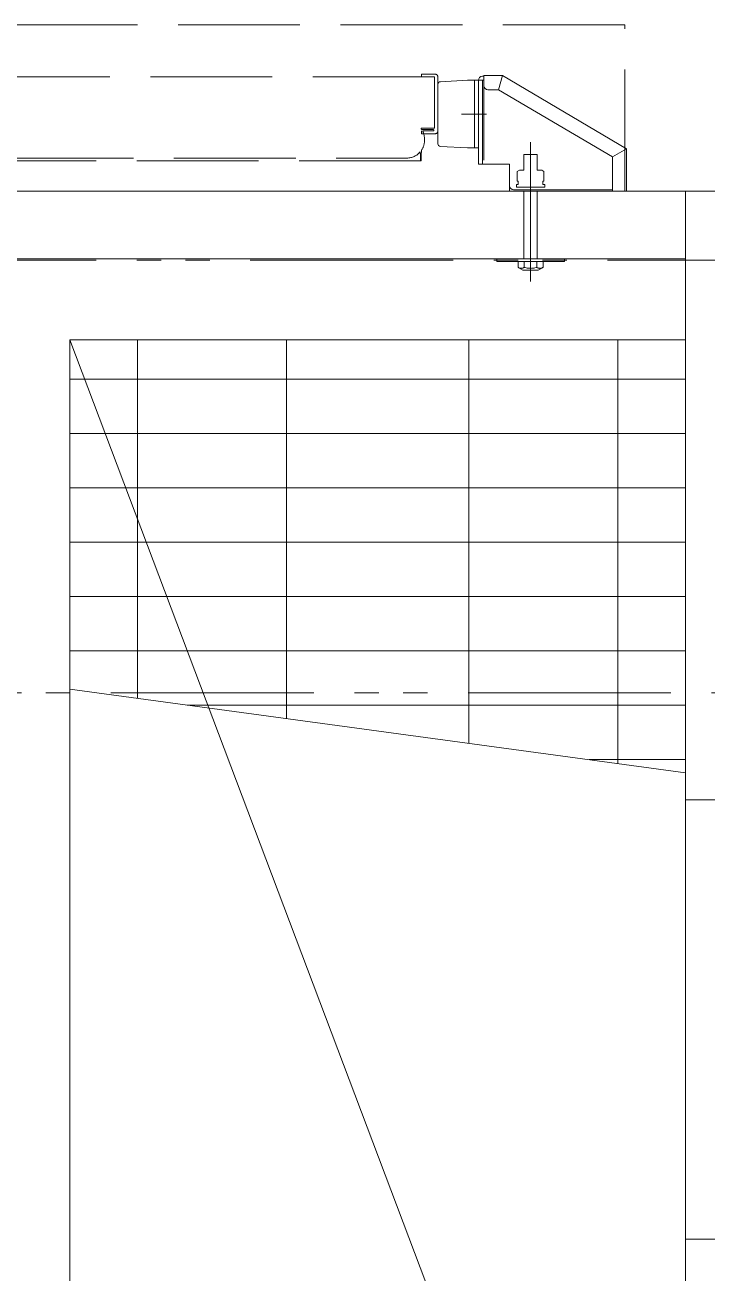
# Model space of a CAD drawing. Units: millimetres at full size. Extents: x -12803 to 120774, y -9413 to 101127.
# Drawn here: x 87762 to 88266, y 11122 to 12045 of the extents above; entities that cross this region are included whole.
import ezdxf

# ---------------------------------------------------------------- set-up
doc = ezdxf.new("R2010")
doc.units = ezdxf.units.MM
doc.header["$LTSCALE"] = 30
for name, pattern in [('DASHED3', [4, 3, -1]), ('DOUBLE_CHAIN1', [8.8, 5, -1, 0.6, -0.6, 0.6, -1]), ('LONG_CHAIN', [21, 18, -1, 1, -1])]:
    doc.linetypes.add(name, pattern=pattern)
doc.layers.add('0-0_NoName', color=7, linetype='Continuous')
for name, color, linetype, lineweight in [('0-E_AIHO48-厨房機器既設品', 7, 'Continuous', 15), ('1-1_AIHO20-排水溝', 7, 'Continuous', 15), ('2-0_通芯', 7, 'DOUBLE_CHAIN1', 15), ('2-2_間仕切り芯', 7, 'DOUBLE_CHAIN1', 15), ('3-3_AIHO30-厨房機器', 7, 'Continuous', 15)]:
    doc.layers.add(name, color=color, linetype=linetype, lineweight=lineweight)

# ---------------------------------------------------------------- blocks, each defined once
blk = doc.blocks.new('グループ部品-732')
at = {"layer": '0-E_AIHO48-厨房機器既設品'}
for p, q in [((87795.36, 11812.41), (87795.36, 10607.41)), ((88250.36, 11812.41), (87795.36, 11812.41)), ((87795.36, 11812.41), (88250.36, 10607.41)), ((88250.36, 11812.41), (87795.36, 11812.41)), ((87845.36, 11547.34), (87845.36, 11812.41)), ((87955.36, 11532.2), (87955.36, 11812.41)), ((88090.36, 11514.32), (88090.36, 11812.41)), ((88200.36, 11499.18), (88200.36, 11812.41)), ((88250.36, 10607.41), (88250.36, 11812.41)), ((88250.36, 10607.41), (88250.36, 11812.41)), ((87795.36, 11783.48), (88250.36, 11783.48)), ((87795.36, 11743.28), (88250.36, 11743.28)), ((87795.36, 11703.08), (88250.36, 11703.08)), ((87795.36, 11662.88), (88250.36, 11662.88)), ((87795.36, 11622.68), (88250.36, 11622.68)), ((87795.36, 11582.48), (88250.36, 11582.48)), ((87795.36, 11554.22), (88250.36, 11492.3)), ((87882.11, 11542.28), (88250.36, 11542.28)), ((88179.26, 11502.08), (88250.36, 11502.08))]:
    blk.add_line(p, q, dxfattribs=at)
at = {"layer": '1-1_AIHO20-排水溝'}
for q in [(87075.36, 11922.41), (89450.36, 11922.41)]:
    blk.add_line((88250.36, 11922.41), q, dxfattribs=at)
at = {"layer": '2-0_通芯'}
blk.add_line((74361.66, 11551.41), (120774.36, 11551.41), dxfattribs=at)
at = {"layer": '2-2_間仕切り芯'}
blk.add_line((83968.72, 11871.41), (92121.08, 11871.41), dxfattribs=at)
at = {"layer": '3-3_AIHO30-厨房機器', "linetype": 'DASHED3'}
for p, q in [((88205.44, 12045.31), (86093.44, 12045.31)), ((88205.44, 11922.41), (88205.44, 12045.31)), ((88064.86, 12006.91), (87131.86, 12006.91)), ((88064.86, 12006.91), (88064.86, 11968.91)), ((88067.36, 12006.91), (88067.36, 11966.91)), ((88100.36, 11942.41), (88100.36, 12004.41)), ((88055, 11968.91), (88064.86, 11968.91)), ((88055.36, 11966.91), (88055.36, 11964.91)), ((88055.36, 11964.91), (88065.36, 11964.91)), ((88063.96, 11967.91), (88055.71, 11967.91)), ((88056.16, 11966.91), (88063.96, 11966.91)), ((88057.46, 11960.81), (88057.46, 11959.91)), ((88055.28, 11952.71), (88055.03, 11948.71)), ((88054.78, 11944.91), (87141.93, 11944.91)), ((87152.26, 11946.91), (88044.46, 11946.91)), ((88054.53, 11948.71), (88054.36, 11951.48)), ((88054.53, 11945.16), (88054.53, 11948.71)), ((88055.03, 11945.16), (88055.03, 11948.71)), ((88130.86, 11949.41), (88130.86, 11937.91)), ((88140.86, 11949.41), (88130.86, 11949.41)), ((88140.86, 11949.41), (88140.86, 11937.91)), ((88127.61, 11937.91), (88130.86, 11937.91)), ((88140.86, 11937.91), (88144.11, 11937.91)), ((88125.36, 11925.41), (88125.36, 11927.41)), ((88126.66, 11927.41), (88125.36, 11927.41)), ((88146.36, 11925.41), (88125.36, 11925.41)), ((88126.04, 11929.91), (88126.66, 11929.91)), ((88126.66, 11927.41), (88126.66, 11929.91)), ((88145.06, 11927.41), (88145.06, 11929.91)), ((88145.06, 11929.91), (88145.67, 11929.91)), ((88146.36, 11927.41), (88145.06, 11927.41)), ((88146.36, 11927.41), (88146.36, 11925.41)), ((88205.44, 11922.41), (86093.44, 11922.41))]:
    blk.add_line(p, q, dxfattribs=at)
at = {"layer": '3-3_AIHO30-厨房機器'}
for p, q in [((88100.36, 12007.41), (88101.36, 12007.41)), ((88115.12, 12007.91), (88112.26, 11997.41)), ((88206.86, 11953.7), (88115.12, 12007.91)), ((88067.36, 11957.46), (88067.36, 12001.36)), ((88089.36, 12004.41), (88069.25, 12003.36)), ((88097.36, 12004.41), (88089.36, 12004.41)), ((88094.36, 11954.41), (88094.36, 12004.41)), ((88097.36, 11942.41), (88097.36, 12004.41)), ((88097.59, 12004.41), (88101.36, 12004.41)), ((88104.36, 11997.41), (88112.26, 11997.41)), ((88196.36, 11947.7), (88112.26, 11997.41)), ((88196.36, 11947.7), (88206.86, 11953.7)), ((88206.86, 11922.41), (88206.86, 11953.7)), ((88097.36, 11942.41), (88120.36, 11942.41)), ((88120.36, 11922.41), (88120.36, 11942.41)), ((88135.86, 11855.52), (88135.86, 11950.13)), ((88196.36, 11922.41), (88196.36, 11947.7)), ((88217.44, 11922.41), (87146.36, 11922.41)), ((88123.36, 11923.41), (88196.36, 11923.41)), ((88130.86, 11922.41), (88130.86, 11872.41)), ((88140.86, 11922.41), (88140.86, 11872.41)), ((88250.36, 11872.41), (87125.96, 11872.41)), ((88110.86, 11870.41), (88110.86, 11872.41)), ((88160.86, 11870.41), (88110.86, 11870.41)), ((88126.62, 11870.41), (88126.62, 11866.06)), ((88131.24, 11870.41), (88131.24, 11866.06)), ((88140.47, 11870.41), (88140.47, 11866.06)), ((88145.09, 11870.41), (88145.09, 11866.06)), ((88160.86, 11872.41), (88160.86, 11870.41)), ((88160.86, 11870.41), (88160.86, 11872.41)), ((88141.54, 11864.01), (88145.09, 11866.06)), ((88250.36, 11472.41), (88350.36, 11472.41)), ((88250.36, 11147.41), (88350.36, 11147.41))]:
    blk.add_line(p, q, dxfattribs=at)
at = {"layer": '3-3_AIHO30-厨房機器', "linetype": 'LONG_CHAIN'}
for p, q in [((88103.27, 11979.41), (88084.92, 11979.41)), ((88135.86, 11859.16), (88135.86, 11958.61)), ((88135.86, 11932.91), (88135.86, 11862.67))]:
    blk.add_line(p, q, dxfattribs=at)
at = {"layer": '3-3_AIHO30-厨房機器', "linetype": 'DASHED3'}
for points in [[(88065.36, 12008.91), (88055.36, 12008.91), (88055.36, 12006.91)], [(88126.04, 11929.91), (88126.04, 11937.01), (88127.61, 11937.91)], [(88145.67, 11929.91), (88145.67, 11937.01), (88144.11, 11937.91)]]:
    blk.add_lwpolyline(points, dxfattribs=at)
at = {"layer": '3-3_AIHO30-厨房機器'}
for points in [[(88101.36, 11945.41), (88101.36, 12007.91), (88115.12, 12007.91)], [(88097.36, 11954.41), (88089.36, 11954.41), (88069.25, 11955.46)], [(88250.36, 11922.41), (85600.36, 11922.41), (85600.36, 11097.41), (85050.36, 11097.41), (85050.36, 8897.41), (88250.36, 8897.41)], [(88110.86, 11872.41), (88110.86, 11870.41), (88160.86, 11870.41)], [(88141.54, 11864.01), (88130.17, 11864.01), (88126.62, 11866.06)], [(88131.24, 11866.06), (88130.95, 11865.91), (88130.55, 11865.71), (88130.22, 11865.58), (88129.9, 11865.48), (88129.58, 11865.41), (88129.25, 11865.36), (88128.93, 11865.34), (88128.6, 11865.36), (88128.27, 11865.41), (88127.96, 11865.48), (88127.64, 11865.58), (88127.3, 11865.71), (88126.9, 11865.91), (88126.62, 11866.06)], [(88140.47, 11866.06), (88139.9, 11865.91), (88139.11, 11865.71), (88138.43, 11865.58), (88137.8, 11865.48), (88137.16, 11865.41), (88136.5, 11865.36), (88135.86, 11865.34), (88135.21, 11865.36), (88134.55, 11865.41), (88133.91, 11865.48), (88133.28, 11865.58), (88132.6, 11865.71), (88131.81, 11865.91), (88131.24, 11866.06)], [(88145.09, 11866.06), (88144.81, 11865.91), (88144.41, 11865.71), (88144.08, 11865.58), (88143.76, 11865.48), (88143.44, 11865.41), (88143.11, 11865.36), (88142.78, 11865.34), (88142.46, 11865.36), (88142.13, 11865.41), (88141.81, 11865.48), (88141.49, 11865.58), (88141.16, 11865.71), (88140.76, 11865.91), (88140.47, 11866.06)]]:
    blk.add_lwpolyline(points, dxfattribs=at)
blk.add_lwpolyline([(88250.36, 11922.41), (90750.36, 11922.41), (90750.36, 11097.41), (91530.36, 11097.41), (91530.36, 8897.41), (88250.36, 8897.41)], close=True, dxfattribs=at)
at = {"layer": '3-3_AIHO30-厨房機器', "linetype": 'DASHED3'}
for centre, radius, start, end in [((88065.36, 12006.91), 2, 0, 90), ((88055.71, 11968.66), 0.75, 160.52878, 270), ((88042.46, 11960.81), 15, 0, 23.99561), ((88063.96, 11967.41), 0.5, 270, 90), ((88065.36, 11966.91), 2, 270, 0), ((88044.46, 11959.91), 13, 326.35835, 0), ((88044.46, 11959.91), 13, 270, 319.59506), ((88054.78, 11945.16), 0.25, 179.99998, 0)]:
    blk.add_arc(centre, radius, start, end, dxfattribs=at)
at = {"layer": '3-3_AIHO30-厨房機器'}
for centre, radius, start, end in [((88100.36, 12004.41), 3, 90, 180), ((88069.36, 12001.36), 2, 93, 180), ((88104.36, 12000.41), 3, 180, 270), ((88069.36, 11957.46), 2, 180, 267), ((88123.36, 11926.41), 3, 180, 270)]:
    blk.add_arc(centre, radius, start, end, dxfattribs=at)
blk = doc.blocks.new('グループ部品-763')
at = {"layer": '0-E_AIHO48-厨房機器既設品'}
for p, q in [((87795.36, 11812.41), (87795.36, 10607.41)), ((88250.36, 11812.41), (87795.36, 11812.41)), ((87795.36, 11812.41), (88250.36, 10607.41)), ((88250.36, 11812.41), (87795.36, 11812.41)), ((87845.36, 11547.34), (87845.36, 11812.41)), ((87955.36, 11532.2), (87955.36, 11812.41)), ((88090.36, 11514.32), (88090.36, 11812.41)), ((88200.36, 11499.18), (88200.36, 11812.41)), ((88250.36, 10607.41), (88250.36, 11812.41)), ((88250.36, 10607.41), (88250.36, 11812.41)), ((87795.36, 11783.48), (88250.36, 11783.48)), ((87795.36, 11743.28), (88250.36, 11743.28)), ((87795.36, 11703.08), (88250.36, 11703.08)), ((87795.36, 11662.88), (88250.36, 11662.88)), ((87795.36, 11622.68), (88250.36, 11622.68)), ((87795.36, 11582.48), (88250.36, 11582.48)), ((87795.36, 11554.22), (88250.36, 11492.3)), ((87882.11, 11542.28), (88250.36, 11542.28)), ((88179.26, 11502.08), (88250.36, 11502.08))]:
    blk.add_line(p, q, dxfattribs=at)
at = {"layer": '1-1_AIHO20-排水溝'}
for q in [(87075.36, 11922.41), (89450.36, 11922.41)]:
    blk.add_line((88250.36, 11922.41), q, dxfattribs=at)
at = {"layer": '3-3_AIHO30-厨房機器', "linetype": 'DASHED3'}
for p, q in [((88205.44, 12045.31), (86093.44, 12045.31)), ((88205.44, 11922.41), (88205.44, 12045.31)), ((88064.86, 12006.91), (87131.86, 12006.91)), ((88064.86, 12006.91), (88064.86, 11968.91)), ((88067.36, 12006.91), (88067.36, 11966.91)), ((88100.36, 11942.41), (88100.36, 12004.41)), ((88055, 11968.91), (88064.86, 11968.91)), ((88055.36, 11966.91), (88055.36, 11964.91)), ((88055.36, 11964.91), (88065.36, 11964.91)), ((88063.96, 11967.91), (88055.71, 11967.91)), ((88056.16, 11966.91), (88063.96, 11966.91)), ((88057.46, 11960.81), (88057.46, 11959.91)), ((88055.28, 11952.71), (88055.03, 11948.71)), ((88054.78, 11944.91), (87141.93, 11944.91)), ((87152.26, 11946.91), (88044.46, 11946.91)), ((88054.53, 11948.71), (88054.36, 11951.48)), ((88054.53, 11945.16), (88054.53, 11948.71)), ((88055.03, 11945.16), (88055.03, 11948.71)), ((88130.86, 11949.41), (88130.86, 11937.91)), ((88140.86, 11949.41), (88130.86, 11949.41)), ((88140.86, 11949.41), (88140.86, 11937.91)), ((88127.61, 11937.91), (88130.86, 11937.91)), ((88140.86, 11937.91), (88144.11, 11937.91)), ((88125.36, 11925.41), (88125.36, 11927.41)), ((88126.66, 11927.41), (88125.36, 11927.41)), ((88146.36, 11925.41), (88125.36, 11925.41)), ((88126.04, 11929.91), (88126.66, 11929.91)), ((88126.66, 11927.41), (88126.66, 11929.91)), ((88145.06, 11927.41), (88145.06, 11929.91)), ((88145.06, 11929.91), (88145.67, 11929.91)), ((88146.36, 11927.41), (88145.06, 11927.41)), ((88146.36, 11927.41), (88146.36, 11925.41)), ((88205.44, 11922.41), (86093.44, 11922.41))]:
    blk.add_line(p, q, dxfattribs=at)
at = {"layer": '3-3_AIHO30-厨房機器'}
for p, q in [((88100.36, 12007.41), (88101.36, 12007.41)), ((88115.12, 12007.91), (88112.26, 11997.41)), ((88206.86, 11953.7), (88115.12, 12007.91)), ((88067.36, 11957.46), (88067.36, 12001.36)), ((88089.36, 12004.41), (88069.25, 12003.36)), ((88097.36, 12004.41), (88089.36, 12004.41)), ((88094.36, 11954.41), (88094.36, 12004.41)), ((88097.36, 11942.41), (88097.36, 12004.41)), ((88097.59, 12004.41), (88101.36, 12004.41)), ((88104.36, 11997.41), (88112.26, 11997.41)), ((88196.36, 11947.7), (88112.26, 11997.41)), ((88196.36, 11947.7), (88206.86, 11953.7)), ((88206.86, 11922.41), (88206.86, 11953.7)), ((88097.36, 11942.41), (88120.36, 11942.41)), ((88120.36, 11922.41), (88120.36, 11942.41)), ((88135.86, 11855.52), (88135.86, 11950.13)), ((88196.36, 11922.41), (88196.36, 11947.7)), ((88217.44, 11922.41), (87146.36, 11922.41)), ((88123.36, 11923.41), (88196.36, 11923.41)), ((88130.86, 11922.41), (88130.86, 11872.41)), ((88140.86, 11922.41), (88140.86, 11872.41)), ((88250.36, 11872.41), (87125.96, 11872.41)), ((88110.86, 11870.41), (88110.86, 11872.41)), ((88160.86, 11870.41), (88110.86, 11870.41)), ((88126.62, 11870.41), (88126.62, 11866.06)), ((88131.24, 11870.41), (88131.24, 11866.06)), ((88140.47, 11870.41), (88140.47, 11866.06)), ((88145.09, 11870.41), (88145.09, 11866.06)), ((88160.86, 11872.41), (88160.86, 11870.41)), ((88160.86, 11870.41), (88160.86, 11872.41)), ((88141.54, 11864.01), (88145.09, 11866.06)), ((88250.36, 11472.41), (88350.36, 11472.41)), ((88250.36, 11147.41), (88350.36, 11147.41))]:
    blk.add_line(p, q, dxfattribs=at)
at = {"layer": '3-3_AIHO30-厨房機器', "linetype": 'LONG_CHAIN'}
for p, q in [((88103.27, 11979.41), (88084.92, 11979.41)), ((88135.86, 11859.16), (88135.86, 11958.61)), ((88135.86, 11932.91), (88135.86, 11862.67))]:
    blk.add_line(p, q, dxfattribs=at)
at = {"layer": '3-3_AIHO30-厨房機器', "linetype": 'DASHED3'}
for points in [[(88065.36, 12008.91), (88055.36, 12008.91), (88055.36, 12006.91)], [(88126.04, 11929.91), (88126.04, 11937.01), (88127.61, 11937.91)], [(88145.67, 11929.91), (88145.67, 11937.01), (88144.11, 11937.91)]]:
    blk.add_lwpolyline(points, dxfattribs=at)
at = {"layer": '3-3_AIHO30-厨房機器'}
for points in [[(88101.36, 11945.41), (88101.36, 12007.91), (88115.12, 12007.91)], [(88097.36, 11954.41), (88089.36, 11954.41), (88069.25, 11955.46)], [(88250.36, 11922.41), (85600.36, 11922.41), (85600.36, 11097.41), (85050.36, 11097.41), (85050.36, 8897.41), (88250.36, 8897.41)], [(88110.86, 11872.41), (88110.86, 11870.41), (88160.86, 11870.41)], [(88141.54, 11864.01), (88130.17, 11864.01), (88126.62, 11866.06)], [(88131.24, 11866.06), (88130.95, 11865.91), (88130.55, 11865.71), (88130.22, 11865.58), (88129.9, 11865.48), (88129.58, 11865.41), (88129.25, 11865.36), (88128.93, 11865.34), (88128.6, 11865.36), (88128.27, 11865.41), (88127.96, 11865.48), (88127.64, 11865.58), (88127.3, 11865.71), (88126.9, 11865.91), (88126.62, 11866.06)], [(88140.47, 11866.06), (88139.9, 11865.91), (88139.11, 11865.71), (88138.43, 11865.58), (88137.8, 11865.48), (88137.16, 11865.41), (88136.5, 11865.36), (88135.86, 11865.34), (88135.21, 11865.36), (88134.55, 11865.41), (88133.91, 11865.48), (88133.28, 11865.58), (88132.6, 11865.71), (88131.81, 11865.91), (88131.24, 11866.06)], [(88145.09, 11866.06), (88144.81, 11865.91), (88144.41, 11865.71), (88144.08, 11865.58), (88143.76, 11865.48), (88143.44, 11865.41), (88143.11, 11865.36), (88142.78, 11865.34), (88142.46, 11865.36), (88142.13, 11865.41), (88141.81, 11865.48), (88141.49, 11865.58), (88141.16, 11865.71), (88140.76, 11865.91), (88140.47, 11866.06)]]:
    blk.add_lwpolyline(points, dxfattribs=at)
blk.add_lwpolyline([(88250.36, 11922.41), (90750.36, 11922.41), (90750.36, 11097.41), (91530.36, 11097.41), (91530.36, 8897.41), (88250.36, 8897.41)], close=True, dxfattribs=at)
at = {"layer": '3-3_AIHO30-厨房機器', "linetype": 'DASHED3'}
for centre, radius, start, end in [((88065.36, 12006.91), 2, 0, 90), ((88055.71, 11968.66), 0.75, 160.52878, 270), ((88042.46, 11960.81), 15, 0, 23.99561), ((88063.96, 11967.41), 0.5, 270, 90), ((88065.36, 11966.91), 2, 270, 0), ((88044.46, 11959.91), 13, 326.35835, 0), ((88044.46, 11959.91), 13, 270, 319.59506), ((88054.78, 11945.16), 0.25, 179.99998, 0)]:
    blk.add_arc(centre, radius, start, end, dxfattribs=at)
at = {"layer": '3-3_AIHO30-厨房機器'}
for centre, radius, start, end in [((88100.36, 12004.41), 3, 90, 180), ((88069.36, 12001.36), 2, 93, 180), ((88104.36, 12000.41), 3, 180, 270), ((88069.36, 11957.46), 2, 180, 267), ((88123.36, 11926.41), 3, 180, 270)]:
    blk.add_arc(centre, radius, start, end, dxfattribs=at)

msp = doc.modelspace()

# ---------------------------------------------------------------- block references
at = {"layer": '0-0_NoName'}
for name in ['グループ部品-732', 'グループ部品-763']:
    msp.add_blockref(name, (0, 0), dxfattribs=at)

doc.saveas('drawing.dxf')
